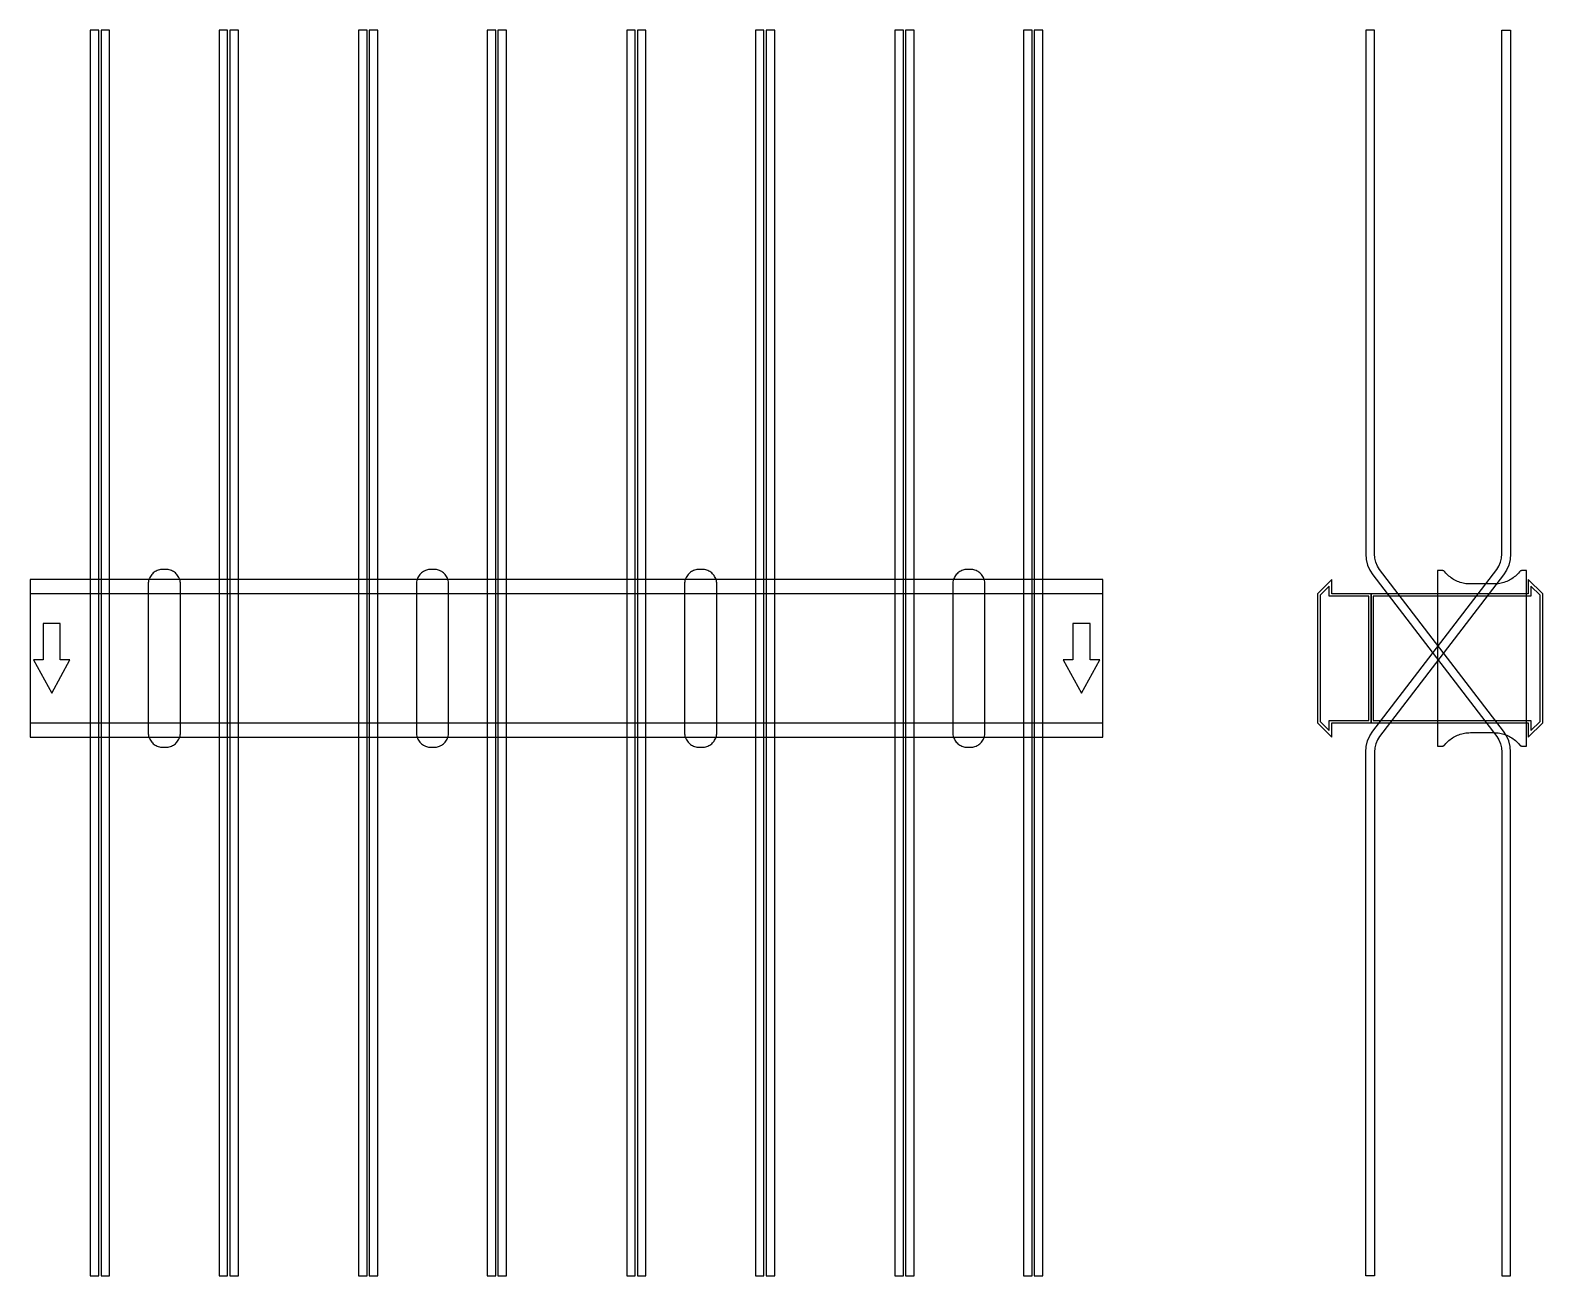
# Model space of a CAD drawing. Extents: x 0 to 1410, y -575 to 585.
import ezdxf

# ---------------------------------------------------------------- set-up
doc = ezdxf.new("R2010")
doc.units = 0
doc.layers.add('Halfen', color=7, linetype='CONTINUOUS')

msp = doc.modelspace()

# ---------------------------------------------------------------- linework, layer by layer
at = {"layer": 'Halfen', "color": 7}
for points in [[(64, -575.304), (64, 585.215), (56, 585.215), (56, -575.304)], [(74, -575.304), (74, 585.215), (66, 585.215), (66, -575.304)], [(184, -575.304), (184, 585.215), (176, 585.215), (176, -575.304)], [(194, -575.304), (194, 585.215), (186, 585.215), (186, -575.304)], [(314, -575.304), (314, 585.215), (306, 585.215), (306, -575.304)], [(324, -575.304), (324, 585.215), (316, 585.215), (316, -575.304)], [(434, -575.304), (434, 585.215), (426, 585.215), (426, -575.304)], [(444, -575.304), (444, 585.215), (436, 585.215), (436, -575.304)], [(564, -575.304), (564, 585.215), (556, 585.215), (556, -575.304)], [(574, -575.304), (574, 585.215), (566, 585.215), (566, -575.304)], [(684, -575.304), (684, 585.215), (676, 585.215), (676, -575.304)], [(694, -575.304), (694, 585.215), (686, 585.215), (686, -575.304)], [(814, -575.304), (814, 585.215), (806, 585.215), (806, -575.304)], [(824, -575.304), (824, 585.215), (816, 585.215), (816, -575.304)], [(934, -575.304), (934, 585.215), (926, 585.215), (926, -575.304)], [(944, -575.304), (944, 585.215), (936, 585.215), (936, -575.304)], [(1380, -575.304), (1380, -87.304), (1379.573, -82.091), (1378.302, -77.018), (1376.221, -72.219), (1373.387, -67.824), (1257.96, 82.605), (1255.834, 85.902), (1254.274, 89.501), (1253.321, 93.306), (1253, 97.215), (1253, 585.215), (1245, 585.215), (1245, 97.215), (1245.427, 92.002), (1246.698, 86.929), (1248.779, 82.13), (1251.613, 77.735), (1367.04, -72.694), (1369.166, -75.99), (1370.726, -79.589), (1371.679, -83.394), (1372, -87.304), (1372, -575.304)], [(1245, -575.304), (1245, -87.304), (1245.427, -82.091), (1246.698, -77.018), (1248.779, -72.219), (1251.613, -67.824), (1367.04, 82.605), (1369.166, 85.902), (1370.726, 89.501), (1371.679, 93.306), (1372, 97.215), (1372, 585.215), (1380, 585.215), (1380, 97.215), (1379.573, 92.002), (1378.302, 86.929), (1376.221, 82.13), (1373.387, 77.735), (1257.96, -72.694), (1255.834, -75.99), (1254.274, -79.589), (1253.321, -83.394), (1253, -87.304), (1253, -575.304)], [(0, -73.5), (1000, -73.5), (1000, 73.5), (0, 73.5)], [(140, -69.3), (140, -56.8), (140, 69.3), (139.958, 70.359), (139.834, 71.412), (139.627, 72.452), (139.339, 73.472), (138.972, 74.466), (138.529, 75.429), (138.011, 76.354), (137.422, 77.235), (136.765, 78.068), (136.046, 78.846), (135.268, 79.565), (134.435, 80.222), (133.554, 80.811), (132.629, 81.329), (131.666, 81.772), (130.672, 82.139), (129.652, 82.427), (128.612, 82.634), (127.559, 82.758), (126.5, 82.8), (123.5, 82.8), (122.441, 82.758), (121.388, 82.634), (120.348, 82.427), (119.328, 82.139), (118.334, 81.772), (117.371, 81.329), (116.446, 80.811), (115.565, 80.222), (114.732, 79.565), (113.954, 78.846), (113.235, 78.068), (112.578, 77.235), (111.989, 76.354), (111.471, 75.429), (111.028, 74.466), (110.661, 73.472), (110.373, 72.452), (110.166, 71.412), (110.042, 70.359), (110, 69.3), (110, -56.8), (110, -69.3), (110.042, -70.359), (110.166, -71.412), (110.373, -72.452), (110.661, -73.472), (111.028, -74.466), (111.471, -75.429), (111.989, -76.354), (112.578, -77.235), (113.235, -78.068), (113.954, -78.846), (114.732, -79.565), (115.565, -80.222), (116.446, -80.811), (117.371, -81.329), (118.334, -81.772), (119.328, -82.139), (120.348, -82.427), (121.388, -82.634), (122.441, -82.758), (123.5, -82.8), (126.5, -82.8), (127.559, -82.758), (128.612, -82.634), (129.652, -82.427), (130.672, -82.139), (131.666, -81.772), (132.629, -81.329), (133.554, -80.811), (134.435, -80.222), (135.268, -79.565), (136.046, -78.846), (136.765, -78.068), (137.422, -77.235), (138.011, -76.354), (138.529, -75.429), (138.972, -74.466), (139.339, -73.472), (139.627, -72.452), (139.834, -71.412), (139.958, -70.359), (140, -69.3)], [(390, -69.3), (390, -56.8), (390, 69.3), (389.958, 70.359), (389.834, 71.412), (389.627, 72.452), (389.339, 73.472), (388.972, 74.466), (388.529, 75.429), (388.011, 76.354), (387.422, 77.235), (386.765, 78.068), (386.046, 78.846), (385.268, 79.565), (384.435, 80.222), (383.554, 80.811), (382.629, 81.329), (381.666, 81.772), (380.672, 82.139), (379.652, 82.427), (378.612, 82.634), (377.559, 82.758), (376.5, 82.8), (373.5, 82.8), (372.441, 82.758), (371.388, 82.634), (370.348, 82.427), (369.328, 82.139), (368.334, 81.772), (367.371, 81.329), (366.446, 80.811), (365.565, 80.222), (364.732, 79.565), (363.954, 78.846), (363.235, 78.068), (362.578, 77.235), (361.989, 76.354), (361.471, 75.429), (361.028, 74.466), (360.661, 73.472), (360.373, 72.452), (360.166, 71.412), (360.042, 70.359), (360, 69.3), (360, -56.8), (360, -69.3), (360.042, -70.359), (360.166, -71.412), (360.373, -72.452), (360.661, -73.472), (361.028, -74.466), (361.471, -75.429), (361.989, -76.354), (362.578, -77.235), (363.235, -78.068), (363.954, -78.846), (364.732, -79.565), (365.565, -80.222), (366.446, -80.811), (367.371, -81.329), (368.334, -81.772), (369.328, -82.139), (370.348, -82.427), (371.388, -82.634), (372.441, -82.758), (373.5, -82.8), (376.5, -82.8), (377.559, -82.758), (378.612, -82.634), (379.652, -82.427), (380.672, -82.139), (381.666, -81.772), (382.629, -81.329), (383.554, -80.811), (384.435, -80.222), (385.268, -79.565), (386.046, -78.846), (386.765, -78.068), (387.422, -77.235), (388.011, -76.354), (388.529, -75.429), (388.972, -74.466), (389.339, -73.472), (389.627, -72.452), (389.834, -71.412), (389.958, -70.359), (390, -69.3)], [(640, -69.3), (640, -56.8), (640, 69.3), (639.958, 70.359), (639.834, 71.412), (639.627, 72.452), (639.339, 73.472), (638.972, 74.466), (638.529, 75.429), (638.011, 76.354), (637.422, 77.235), (636.765, 78.068), (636.046, 78.846), (635.268, 79.565), (634.435, 80.222), (633.554, 80.811), (632.629, 81.329), (631.666, 81.772), (630.672, 82.139), (629.652, 82.427), (628.612, 82.634), (627.559, 82.758), (626.5, 82.8), (623.5, 82.8), (622.441, 82.758), (621.388, 82.634), (620.348, 82.427), (619.328, 82.139), (618.334, 81.772), (617.371, 81.329), (616.446, 80.811), (615.565, 80.222), (614.732, 79.565), (613.954, 78.846), (613.235, 78.068), (612.578, 77.235), (611.989, 76.354), (611.471, 75.429), (611.028, 74.466), (610.661, 73.472), (610.373, 72.452), (610.166, 71.412), (610.042, 70.359), (610, 69.3), (610, -56.8), (610, -69.3), (610.042, -70.359), (610.166, -71.412), (610.373, -72.452), (610.661, -73.472), (611.028, -74.466), (611.471, -75.429), (611.989, -76.354), (612.578, -77.235), (613.235, -78.068), (613.954, -78.846), (614.732, -79.565), (615.565, -80.222), (616.446, -80.811), (617.371, -81.329), (618.334, -81.772), (619.328, -82.139), (620.348, -82.427), (621.388, -82.634), (622.441, -82.758), (623.5, -82.8), (626.5, -82.8), (627.559, -82.758), (628.612, -82.634), (629.652, -82.427), (630.672, -82.139), (631.666, -81.772), (632.629, -81.329), (633.554, -80.811), (634.435, -80.222), (635.268, -79.565), (636.046, -78.846), (636.765, -78.068), (637.422, -77.235), (638.011, -76.354), (638.529, -75.429), (638.972, -74.466), (639.339, -73.472), (639.627, -72.452), (639.834, -71.412), (639.958, -70.359), (640, -69.3)], [(890, -69.3), (890, -56.8), (890, 69.3), (889.958, 70.359), (889.834, 71.412), (889.627, 72.452), (889.339, 73.472), (888.972, 74.466), (888.529, 75.429), (888.011, 76.354), (887.422, 77.235), (886.765, 78.068), (886.046, 78.846), (885.268, 79.565), (884.435, 80.222), (883.554, 80.811), (882.629, 81.329), (881.666, 81.772), (880.672, 82.139), (879.652, 82.427), (878.612, 82.634), (877.559, 82.758), (876.5, 82.8), (873.5, 82.8), (872.441, 82.758), (871.388, 82.634), (870.348, 82.427), (869.328, 82.139), (868.334, 81.772), (867.371, 81.329), (866.446, 80.811), (865.565, 80.222), (864.732, 79.565), (863.954, 78.846), (863.235, 78.068), (862.578, 77.235), (861.989, 76.354), (861.471, 75.429), (861.028, 74.466), (860.661, 73.472), (860.373, 72.452), (860.166, 71.412), (860.042, 70.359), (860, 69.3), (860, -56.8), (860, -69.3), (860.042, -70.359), (860.166, -71.412), (860.373, -72.452), (860.661, -73.472), (861.028, -74.466), (861.471, -75.429), (861.989, -76.354), (862.578, -77.235), (863.235, -78.068), (863.954, -78.846), (864.732, -79.565), (865.565, -80.222), (866.446, -80.811), (867.371, -81.329), (868.334, -81.772), (869.328, -82.139), (870.348, -82.427), (871.388, -82.634), (872.441, -82.758), (873.5, -82.8), (876.5, -82.8), (877.559, -82.758), (878.612, -82.634), (879.652, -82.427), (880.672, -82.139), (881.666, -81.772), (882.629, -81.329), (883.554, -80.811), (884.435, -80.222), (885.268, -79.565), (886.046, -78.846), (886.765, -78.068), (887.422, -77.235), (888.011, -76.354), (888.529, -75.429), (888.972, -74.466), (889.339, -73.472), (889.627, -72.452), (889.834, -71.412), (889.958, -70.359), (890, -69.3)], [(1250, -60), (1250, 60), (1213.5, 60), (1213.5, 73.5), (1200, 60), (1200, -60), (1213.5, -73.5), (1213.5, -60)], [(1410, -60), (1410, 60), (1396.5, 73.5), (1396.5, 60), (1250, 60), (1250, -60), (1396.5, -60), (1396.5, -73.5)], [(1395, -81.8), (1395, 81.8), (1391, 81.8), (1390.846, 81.797), (1390.691, 81.786), (1390.538, 81.769), (1390.385, 81.746), (1390.234, 81.715), (1390.084, 81.678), (1389.936, 81.634), (1389.789, 81.584), (1389.646, 81.527), (1389.505, 81.464), (1389.366, 81.395), (1389.231, 81.32), (1389.1, 81.239), (1388.972, 81.153), (1388.848, 81.06), (1388.728, 80.963), (1388.613, 80.86), (1388.502, 80.752), (1388.397, 80.639), (1388.296, 80.522), (1387.41, 79.491), (1386.479, 78.5), (1385.505, 77.551), (1384.491, 76.646), (1383.437, 75.787), (1382.347, 74.975), (1381.222, 74.211), (1380.064, 73.499), (1378.876, 72.838), (1377.66, 72.23), (1376.418, 71.676), (1375.153, 71.178), (1373.867, 70.736), (1372.563, 70.351), (1371.243, 70.024), (1369.911, 69.756), (1368.567, 69.547), (1367.216, 69.397), (1365.859, 69.307), (1364.5, 69.277), (1342.5, 69.277), (1341.141, 69.307), (1339.784, 69.397), (1338.433, 69.547), (1337.089, 69.756), (1335.757, 70.024), (1334.437, 70.351), (1333.133, 70.736), (1331.847, 71.178), (1330.582, 71.676), (1329.34, 72.23), (1328.124, 72.838), (1326.936, 73.499), (1325.778, 74.211), (1324.653, 74.975), (1323.563, 75.787), (1322.509, 76.646), (1321.495, 77.551), (1320.521, 78.5), (1319.59, 79.491), (1318.704, 80.522), (1318.603, 80.639), (1318.498, 80.752), (1318.387, 80.86), (1318.272, 80.963), (1318.152, 81.06), (1318.028, 81.153), (1317.9, 81.239), (1317.769, 81.32), (1317.634, 81.395), (1317.495, 81.464), (1317.354, 81.527), (1317.211, 81.584), (1317.064, 81.634), (1316.916, 81.678), (1316.766, 81.715), (1316.615, 81.746), (1316.462, 81.769), (1316.309, 81.786), (1316.154, 81.797), (1316, 81.8), (1312, 81.8), (1312, -81.8), (1316, -81.8), (1316.154, -81.797), (1316.309, -81.786), (1316.462, -81.769), (1316.615, -81.746), (1316.766, -81.715), (1316.916, -81.678), (1317.064, -81.634), (1317.211, -81.584), (1317.354, -81.527), (1317.495, -81.464), (1317.634, -81.395), (1317.769, -81.32), (1317.9, -81.239), (1318.028, -81.153), (1318.152, -81.06), (1318.272, -80.963), (1318.387, -80.86), (1318.498, -80.752), (1318.603, -80.639), (1318.704, -80.522), (1319.59, -79.491), (1320.521, -78.5), (1321.495, -77.551), (1322.509, -76.646), (1323.563, -75.787), (1324.653, -74.975), (1325.778, -74.211), (1326.936, -73.499), (1328.124, -72.838), (1329.34, -72.23), (1330.582, -71.676), (1331.847, -71.178), (1333.133, -70.736), (1334.437, -70.351), (1335.757, -70.024), (1337.089, -69.756), (1338.433, -69.547), (1339.784, -69.397), (1341.141, -69.307), (1342.5, -69.277), (1364.5, -69.277), (1365.859, -69.307), (1367.216, -69.397), (1368.567, -69.547), (1369.911, -69.756), (1371.243, -70.024), (1372.563, -70.351), (1373.867, -70.736), (1375.153, -71.178), (1376.418, -71.676), (1377.66, -72.23), (1378.876, -72.838), (1380.064, -73.499), (1381.222, -74.211), (1382.347, -74.975), (1383.437, -75.787), (1384.491, -76.646), (1385.505, -77.551), (1386.479, -78.5), (1387.41, -79.491), (1388.296, -80.522), (1388.397, -80.639), (1388.502, -80.752), (1388.613, -80.86), (1388.728, -80.963), (1388.848, -81.06), (1388.972, -81.153), (1389.1, -81.239), (1389.231, -81.32), (1389.366, -81.395), (1389.505, -81.464), (1389.646, -81.527), (1389.789, -81.584), (1389.936, -81.634), (1390.084, -81.678), (1390.234, -81.715), (1390.385, -81.746), (1390.538, -81.769), (1390.691, -81.786), (1390.846, -81.797), (1391, -81.8)], [(0, -60), (1000, -60), (1000, 60), (0, 60)], [(1248, -58), (1248, 58), (1211, 58), (1211, 67.25), (1202.5, 58.75), (1202.5, -58.75), (1211, -67.25), (1211, -58)], [(1407.5, -58.75), (1407.5, 58.75), (1399, 67.25), (1399, 58), (1252, 58), (1252, -58), (1399, -58), (1399, -67.25)], [(20, -32.5), (37, -1.5), (28, -1.5), (28, 32.5), (12, 32.5), (12, -1.5), (3, -1.5)], [(980, -32.5), (997, -1.5), (988, -1.5), (988, 32.5), (972, 32.5), (972, -1.5), (963, -1.5)]]:
    msp.add_lwpolyline(points, close=True, dxfattribs=at)

doc.saveas('drawing.dxf')
